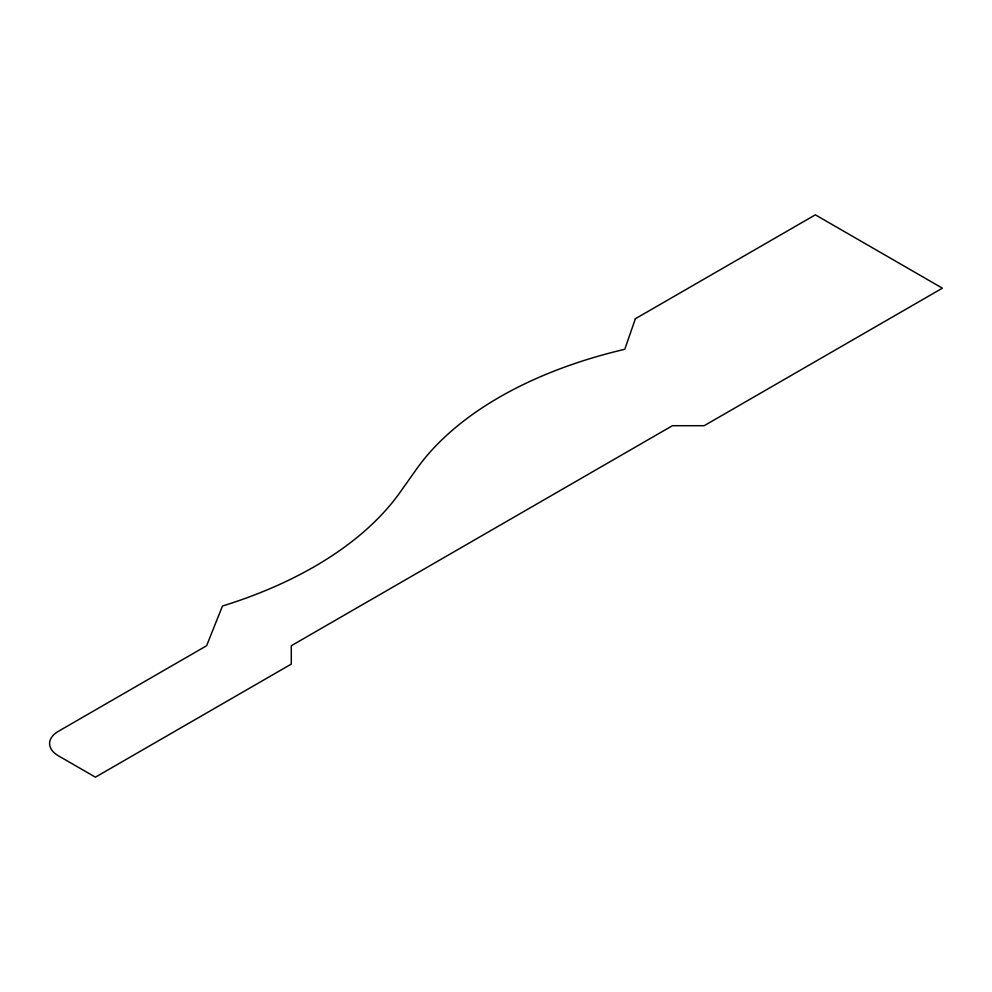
<?xml version="1.0" encoding="UTF-8"?>
<svg xmlns="http://www.w3.org/2000/svg" width="992" height="992" viewBox="0 0 992 992"><rect width="100%" height="100%" fill="white"/><g stroke="black" fill="none" stroke-linecap="round" stroke-linejoin="round"><path stroke-width="1.49" d="M635.376 318.742L624.786 349.296A378.324 218.426 0 0 0 416.528 469.104L400.222 492.119A392.398 226.548 0 0 1 222.468 606.025L206.596 645.755L58.367 731.327A29.946 17.286 0 0 0 58.367 755.78L95.43 777.17L291.288 664.094L291.288 645.755L672.427 425.704L704.184 425.704L942.4 288.176L815.35 214.83L635.376 318.742"/></g></svg>
